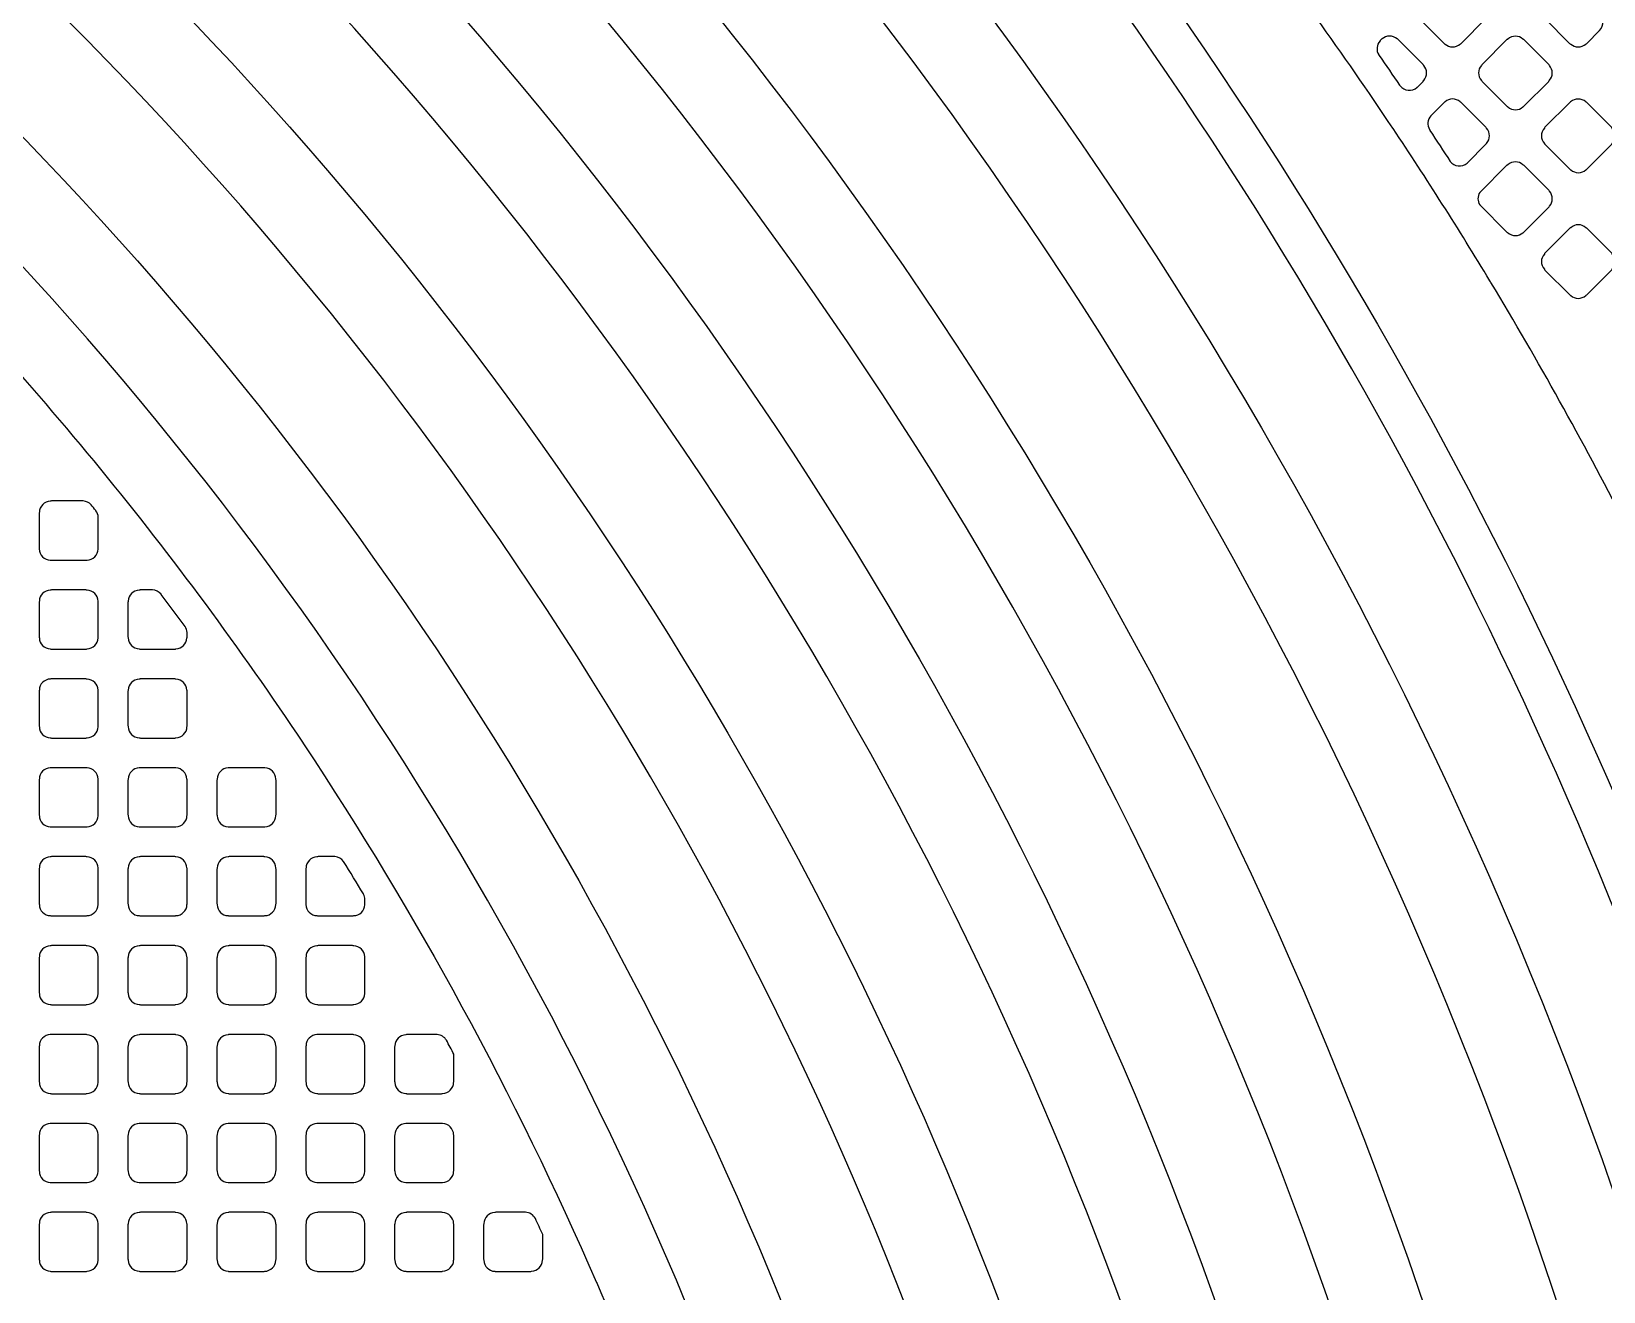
# Model space of a CAD drawing. Extents: x 0 to 248, y 0 to 175.
# Drawn here: x 90.812 to 93.508, y 139.725 to 141.885 of the extents above; entities that cross this region are included whole.
import ezdxf

# ---------------------------------------------------------------- set-up
doc = ezdxf.new("R2010")
doc.units = 0
doc.layers.add('gbr-dxf', color=7, linetype='Continuous')

msp = doc.modelspace()

# ---------------------------------------------------------------- linework, layer by layer
at = {"layer": 'gbr-dxf', "linetype": 'Continuous'}
for points in [[(89.1595, 143.3421), (90.7355, 141.766, -0.008796), (90.7372, 141.7644, -0.121203), (92.2687, 139.2299, -0.018451), (92.2702, 139.2246, -0.064075), (92.4499, 137.8593, -0.053804), (92.4513, 137.843), (92.4513, 132.3047, -0.007914)], [(92.2989, 132.3067), (92.2989, 137.8311, -0.053095), (92.2976, 137.8471, 0.064692), (92.1226, 139.1867, 0.121202), (90.6277, 141.6583, -0.008636), (90.6261, 141.6599), (89.0545, 143.2315, -0.013659)], [(91.9697, 142.8972, -0.195845), (94.1545, 137.5371, -0.014149), (94.1546, 137.5351), (94.1546, 135.853, -0.025288), (94.1545, 135.8492, 0.157439), (94.5628, 134.5893, 0.219385), (94.7483, 134.5038, -0.014355), (94.7503, 134.5037, -0.010806), (94.7589, 134.5039, -0.414223), (94.9621, 134.3007, -0.414223), (94.7589, 134.0975, -0.414223), (94.5557, 134.3007, -0.043561), (94.5587, 134.3358, -0.012185), (94.559, 134.3374, 0.044234), (94.563, 134.3803, -0.010298), (94.563, 134.3816, 0.140494), (94.526, 134.5108, -0.004442), (94.5028, 134.5423), (94.5026, 134.5425, -0.158008), (94.0783, 135.8515, -0.014071), (94.0784, 135.8534), (94.0784, 137.5331, -0.014135), (94.0783, 137.5351, 0.196009), (91.9132, 142.846, -0.019381)], [(91.7264, 142.7566, -0.122231), (93.6151, 139.6209, -0.016533), (93.6165, 139.6162, -0.065936), (93.8516, 137.847, -0.007748), (93.8516, 137.845), (93.8516, 132.8925, -0.009724), (93.8515, 132.8898, 0.160485), (94.0703, 132.2309, 0.174527), (94.2731, 132.1404, -0.014827), (94.2774, 132.1399, -0.386382), (94.4611, 131.9377, -0.414223), (94.2579, 131.7345, -0.395614), (94.0551, 131.9247, 0.115459), (94.0073, 132.0661, -0.01735), (93.9524, 132.1341), (93.9522, 132.1344, -0.1621), (93.6991, 132.8904, -0.007849), (93.6991, 132.8924, -0.011836), (93.6992, 132.8958), (93.6992, 137.843, -0.007677), (93.6992, 137.845, 0.065927), (93.47, 139.5743, 0.12221), (91.6203, 142.6472, -0.008815)], [(91.4664, 142.4932, -0.121858), (93.2587, 139.5196, -0.022069), (93.2607, 139.5133, -0.065749), (93.4818, 137.845, -0.007767), (93.4817, 137.8431), (93.4817, 132.7818, -0.007602)], [(93.3293, 132.7837), (93.3293, 137.845, -0.007567), (93.3294, 137.8469, 0.065523), (93.1145, 139.4701), (93.1142, 139.4709, 0.122078), (91.3569, 142.3872, -0.008495)], [(91.2289, 142.2558, -0.121762), (92.9373, 139.4227, -0.017203), (92.9386, 139.4178, -0.065092), (93.1459, 137.8524, -0.030142), (93.1462, 137.8433), (93.1462, 132.1955, -0.009892)], [(92.9938, 132.1982), (92.9938, 137.8384, -0.02253), (92.9935, 137.8452, 0.065449), (92.791, 139.3798, 0.121763), (91.1195, 142.1497, -0.008691)], [(93.5431, 141.0437, 0.017473), (93.3146, 141.4542, -0.034563), (93.3128, 141.4571, 0.011507), (93.1468, 141.7182), (93.1466, 141.7185, 0.017101), (92.878, 142.0918, -0.027017)], [(90.0561, 142.05), (90.5258, 141.5804), (90.526, 141.5801), (90.5378, 141.5683, -0.015153), (90.5388, 141.5673, -0.049411), (91.278, 140.6646, -0.015167), (91.2787, 140.6634, -0.044505), (91.7812, 139.7398, -0.034066), (91.7827, 139.7368, -0.026409), (92.0002, 139.1512, -0.024232), (92.0008, 139.149, -0.038163), (92.1418, 138.3821, -0.027081), (92.1421, 138.3795, -0.011465), (92.1613, 138.1459, -0.02516), (92.1615, 138.1435, -0.014496), (92.1703, 137.8472, -0.020601), (92.1704, 137.8453), (92.1704, 137.8452, -0.012792), (92.1703, 137.8441, 0.025204), (92.1715, 137.8238, -0.038327), (92.1716, 137.82), (92.1716, 137.7219)], [(90.983, 142.0102, -0.121503), (92.603, 139.3263, -0.017805), (92.6044, 139.3212, -0.064579), (92.7979, 137.8566, -0.044012), (92.7987, 137.8433), (92.7987, 132.1821, -0.007811)], [(92.6463, 132.184), (92.6463, 137.8341, -0.03661), (92.6455, 137.8452, 0.065137), (92.4568, 139.2832, 0.121503), (90.8736, 141.9041, -0.008636)]]:
    msp.add_lwpolyline(points, format="xyb", dxfattribs=at)
for points in [[(93.1905, 141.9083, -0.087916), (93.1914, 141.9068), (93.2342, 141.864, -0.100442), (93.2359, 141.863, 0.378358), (93.2618, 141.863, -0.096238), (93.2635, 141.864), (93.306, 141.9065, -0.095895), (93.307, 141.9082, 0.379065), (93.307, 141.9341, -0.09253), (93.306, 141.9357), (93.2633, 141.9784, -0.096423), (93.2617, 141.9794, 0.379731), (93.2357, 141.9794, -0.096458), (93.234, 141.9784), (93.1915, 141.9359, -0.096857), (93.1905, 141.9342, 0.3795)], [(93.4061, 141.934, 0.379034), (93.4061, 141.9081, -0.091954), (93.407, 141.9065), (93.4496, 141.864, -0.104264), (93.4514, 141.863, 0.37981), (93.4773, 141.863, -0.096625), (93.479, 141.8639), (93.501, 141.886), (93.501, 141.886, 0.224756), (93.5063, 141.9023), (93.5063, 141.9023, -0.042603), (93.5033, 141.9367, -0.011164), (93.5035, 141.9455), (93.5035, 141.9455, 0.176772), (93.4989, 141.9584), (93.4789, 141.9784, -0.092456), (93.4774, 141.9793, 0.379001), (93.4514, 141.9794, -0.096462), (93.4498, 141.9784), (93.407, 141.9357, -0.095987)], [(93.1224, 141.8444, -0.070092), (93.1229, 141.8435, -0.002333), (93.1581, 141.7923, -0.050633), (93.1589, 141.7914, 0.43373), (93.1878, 141.7886, -0.049829), (93.1888, 141.7893), (93.1983, 141.7989, -0.095895), (93.1993, 141.8005, 0.378424), (93.1993, 141.8264, -0.09601), (93.1983, 141.8281), (93.1557, 141.8707, -0.10077), (93.1539, 141.8717, 0.379231), (93.128, 141.8717, -0.096475), (93.1264, 141.8707), (93.1253, 141.8697, -0.089771), (93.1246, 141.8685, 0.342923)], [(93.2984, 141.8264, 0.378563), (93.2984, 141.8005, -0.099971), (93.2994, 141.7988), (93.342, 141.7562, -0.096328), (93.3437, 141.7552, 0.379422), (93.3696, 141.7552, -0.096625), (93.3713, 141.7562), (93.4138, 141.7987, -0.096111), (93.4147, 141.8003, 0.379423), (93.4148, 141.8263, -0.09601), (93.4138, 141.8279), (93.3712, 141.8706, -0.100463), (93.3695, 141.8716, 0.378477), (93.3436, 141.8715, -0.095968), (93.3419, 141.8706), (93.2994, 141.8281, -0.095895)], [(93.2094, 141.7163, -0.093451), (93.2099, 141.715, -0.002391), (93.2448, 141.6616, 0.427656), (93.2737, 141.6586), (93.3061, 141.6911, -0.095796), (93.3071, 141.6927, 0.379189), (93.3071, 141.7186, -0.096225), (93.3061, 141.7203), (93.2635, 141.7629, -0.100093), (93.2618, 141.7639, 0.379005), (93.2359, 141.7639, -0.096462), (93.2342, 141.7629), (93.2126, 141.7413, -0.108728), (93.2118, 141.7399, 0.337082)], [(93.4062, 141.6926, -0.087784), (93.4071, 141.6911), (93.4498, 141.6484, -0.100151), (93.4515, 141.6474, 0.379308), (93.4775, 141.6474, -0.09601), (93.4791, 141.6484), (93.5216, 141.6909, -0.096227), (93.5226, 141.6926, 0.378952), (93.5226, 141.7185, -0.092052), (93.5217, 141.7201), (93.4789, 141.7628, -0.096527), (93.4773, 141.7638, 0.37947), (93.4513, 141.7638, -0.096458), (93.4497, 141.7628), (93.4071, 141.7202, -0.096627), (93.4062, 141.7186, 0.379731)], [(93.2954, 141.5872), (93.3421, 141.5405, -0.092126), (93.3437, 141.5396, 0.379639), (93.3696, 141.5396, -0.095956), (93.3713, 141.5406), (93.4139, 141.5832, -0.096332), (93.4149, 141.5848, 0.37981), (93.4149, 141.6108, -0.10047), (93.4139, 141.6125), (93.3714, 141.655, -0.10399), (93.3696, 141.656, 0.379731), (93.3436, 141.656, -0.096458), (93.342, 141.6551), (93.2954, 141.6085, 0.279769)], [(93.4062, 141.477, -0.083328), (93.407, 141.4756), (93.4497, 141.4329, -0.096332), (93.4514, 141.4319, 0.37981), (93.4773, 141.4319, -0.096625), (93.479, 141.4329), (93.5216, 141.4755, -0.096111), (93.5226, 141.4772, 0.37981), (93.5226, 141.5031, -0.096458), (93.5216, 141.5048), (93.4792, 141.5472, -0.100499), (93.4774, 141.5482, 0.379731), (93.4515, 141.5482, -0.096458), (93.4498, 141.5473), (93.4071, 141.5046, -0.096627), (93.4062, 141.5029, 0.379731)], [(90.8254, 140.9992, -0.095462), (90.8258, 140.9974, 0.393729), (90.8447, 140.9785, -0.092282), (90.8465, 140.9781), (90.9059, 140.9781, -0.089302), (90.9076, 140.9785, 0.393729), (90.9265, 140.9973, -0.101678), (90.927, 140.9993), (90.927, 141.0514, -0.036092), (90.927, 141.0517, 0.152729), (90.923, 141.063, -0.054919), (90.9227, 141.0634, 0.00074), (90.9147, 141.0733, 0.192546), (90.9013, 141.0797), (90.8466, 141.0797, -0.098843), (90.8447, 141.0792, 0.393729), (90.8259, 141.0604, -0.09841), (90.8254, 141.0585)], [(90.8254, 140.8469, -0.098843), (90.8259, 140.845, 0.393729), (90.8447, 140.8261, -0.104195), (90.8467, 140.8256), (90.9057, 140.8256, -0.101214), (90.9077, 140.8261, 0.393729), (90.9265, 140.845, -0.09841), (90.927, 140.8469), (90.927, 140.906, -0.101214), (90.9265, 140.9079, 0.393729), (90.9076, 140.9268, -0.107228), (90.9056, 140.9273), (90.8466, 140.9273, -0.098843), (90.8447, 140.9269, 0.393729), (90.8259, 140.908, -0.101678), (90.8254, 140.906)], [(90.9778, 140.8469, -0.101214), (90.9783, 140.845, 0.393729), (90.9971, 140.8261, -0.104195), (90.9991, 140.8256), (91.0581, 140.8256, -0.101214), (91.0601, 140.8261, 0.393729), (91.0789, 140.845, -0.095482), (91.0794, 140.8468), (91.0794, 140.8544, 0.135363), (91.0759, 140.8644, -0.041907), (91.0757, 140.8647, 0.002948), (91.0349, 140.9195, -0.055428), (91.0345, 140.9199, 0.215906), (91.0197, 140.9272, -0.057015), (91.0192, 140.9273), (90.999, 140.9273, -0.098843), (90.9971, 140.9269, 0.393729), (90.9783, 140.908, -0.104195), (90.9778, 140.906)], [(90.8254, 140.6945, -0.098843), (90.8259, 140.6926, 0.393729), (90.8447, 140.6737, -0.101678), (90.8467, 140.6733), (90.9058, 140.6733, -0.098843), (90.9077, 140.6737, 0.393729), (90.9265, 140.6926, -0.09841), (90.927, 140.6945), (90.927, 140.7536, -0.101214), (90.9265, 140.7555, 0.393729), (90.9076, 140.7744, -0.09841), (90.9057, 140.7748), (90.8465, 140.7748, -0.089302), (90.8447, 140.7745, 0.393729), (90.8259, 140.7556, -0.101678), (90.8254, 140.7536)], [(90.9778, 140.6946, -0.104567), (90.9783, 140.6926, 0.393729), (90.9971, 140.6737, -0.104195), (90.9992, 140.6733), (91.0581, 140.6733, -0.101214), (91.0601, 140.6737, 0.393729), (91.079, 140.6926, -0.092282), (91.0794, 140.6944), (91.0794, 140.7537, -0.095462), (91.0789, 140.7555, 0.393729), (91.0601, 140.7744, -0.095482), (91.0582, 140.7748), (90.999, 140.7748, -0.098843), (90.9971, 140.7744, 0.393729), (90.9782, 140.7555, -0.095482), (90.9778, 140.7537)], [(90.8254, 140.5421, -0.098843), (90.8259, 140.5402, 0.393729), (90.8447, 140.5213, -0.09841), (90.8466, 140.5209), (90.9058, 140.5209, -0.095462), (90.9077, 140.5213, 0.393729), (90.9265, 140.5402, -0.09841), (90.927, 140.5421), (90.927, 140.6012, -0.101214), (90.9265, 140.6031, 0.393729), (90.9076, 140.622, -0.101678), (90.9057, 140.6225), (90.8465, 140.6225, -0.092621), (90.8447, 140.6221, 0.393729), (90.8259, 140.6032, -0.101678), (90.8254, 140.6012)], [(90.9778, 140.5422, -0.104567), (90.9783, 140.5402, 0.393729), (90.9971, 140.5213, -0.101678), (90.9991, 140.5209), (91.0582, 140.5209, -0.098843), (91.0601, 140.5213, 0.393729), (91.079, 140.5402, -0.092282), (91.0794, 140.542), (91.0794, 140.6013, -0.095462), (91.0789, 140.6031, 0.393729), (91.0601, 140.622, -0.09841), (91.0582, 140.6225), (90.999, 140.6225, -0.101214), (90.9971, 140.622, 0.393729), (90.9782, 140.6031, -0.095482), (90.9778, 140.6013)], [(91.1302, 140.542, -0.098843), (91.1306, 140.5401, 0.393729), (91.1495, 140.5213, -0.092282), (91.1513, 140.5209), (91.2106, 140.5209, -0.101214), (91.2125, 140.5213, 0.393729), (91.2314, 140.5402, -0.09841), (91.2318, 140.5421), (91.2318, 140.6012, -0.101214), (91.2314, 140.6032, 0.393729), (91.2125, 140.622, -0.095482), (91.2106, 140.6225), (91.1514, 140.6225, -0.098843), (91.1495, 140.622, 0.393729), (91.1306, 140.6031, -0.101678), (91.1302, 140.6012)], [(90.8254, 140.3897, -0.098843), (90.8259, 140.3878, 0.393729), (90.8447, 140.3689, -0.095482), (90.8466, 140.3685), (90.9059, 140.3685, -0.092621), (90.9077, 140.3689, 0.393729), (90.9265, 140.3878, -0.09841), (90.927, 140.3897), (90.927, 140.4488, -0.101214), (90.9265, 140.4507, 0.393729), (90.9076, 140.4696, -0.104195), (90.9056, 140.4701), (90.8466, 140.4701, -0.095462), (90.8447, 140.4697, 0.393729), (90.8259, 140.4508, -0.101678), (90.8254, 140.4488)], [(90.9778, 140.3898, -0.104567), (90.9783, 140.3878, 0.393729), (90.9971, 140.3689, -0.09841), (90.999, 140.3685), (91.0582, 140.3685, -0.095462), (91.0601, 140.3689, 0.393729), (91.079, 140.3878, -0.092282), (91.0794, 140.3896), (91.0794, 140.4489, -0.095462), (91.0789, 140.4507, 0.393729), (91.0601, 140.4696, -0.101678), (91.0581, 140.4701), (90.9991, 140.4701, -0.104567), (90.9971, 140.4696, 0.393729), (90.9782, 140.4507, -0.095482), (90.9778, 140.4489)], [(91.1302, 140.3896, -0.098843), (91.1306, 140.3877, 0.393729), (91.1495, 140.3689, -0.088868), (91.1512, 140.3685), (91.2106, 140.3685, -0.098843), (91.2125, 140.3689, 0.393729), (91.2314, 140.3878, -0.09841), (91.2318, 140.3897), (91.2318, 140.4488, -0.101214), (91.2314, 140.4508, 0.393729), (91.2125, 140.4696, -0.09841), (91.2106, 140.4701), (91.1514, 140.4701, -0.101214), (91.1495, 140.4696, 0.393729), (91.1306, 140.4507, -0.101678), (91.1302, 140.4488)], [(91.2826, 140.3896, -0.092621), (91.283, 140.3878, 0.393729), (91.3019, 140.3689, -0.092282), (91.3037, 140.3685), (91.3631, 140.3685, -0.089302), (91.3648, 140.3689, 0.393729), (91.3837, 140.3877, -0.104195), (91.3842, 140.3897), (91.3842, 140.3962, -0.048029), (91.3842, 140.3966, 0.118688), (91.3817, 140.4056, -0.055256), (91.3814, 140.4061, 0.002813), (91.3476, 140.4617, 0.226408), (91.3325, 140.4701), (91.3038, 140.4701, -0.098843), (91.3019, 140.4696, 0.393729), (91.2831, 140.4508, -0.095482), (91.2826, 140.4489)], [(90.8254, 140.2373, -0.098843), (90.8259, 140.2354, 0.393729), (90.8447, 140.2165, -0.104195), (90.8467, 140.216), (90.9057, 140.216, -0.101214), (90.9077, 140.2165, 0.393729), (90.9265, 140.2354, -0.09841), (90.927, 140.2373), (90.927, 140.2964, -0.101214), (90.9265, 140.2983, 0.393729), (90.9076, 140.3172, -0.107228), (90.9056, 140.3177), (90.8466, 140.3177, -0.098843), (90.8447, 140.3173, 0.393729), (90.8259, 140.2984, -0.101678), (90.8254, 140.2964)], [(90.9778, 140.2374, -0.104567), (90.9783, 140.2354, 0.393729), (90.9971, 140.2165, -0.107228), (90.9992, 140.216), (91.0581, 140.216, -0.104567), (91.0601, 140.2165, 0.393729), (91.079, 140.2354, -0.092282), (91.0794, 140.2372), (91.0794, 140.2965, -0.095462), (91.0789, 140.2983, 0.393729), (91.0601, 140.3172, -0.104195), (91.0581, 140.3177), (90.9991, 140.3177, -0.10699), (90.9971, 140.3172, 0.393729), (90.9782, 140.2983, -0.095482), (90.9778, 140.2965)], [(91.1302, 140.2372, -0.098843), (91.1306, 140.2353, 0.393729), (91.1495, 140.2165, -0.09841), (91.1514, 140.216), (91.2105, 140.216, -0.10699), (91.2125, 140.2165, 0.393729), (91.2314, 140.2354, -0.09841), (91.2318, 140.2373), (91.2318, 140.2964, -0.101214), (91.2314, 140.2984, 0.393729), (91.2125, 140.3172, -0.101678), (91.2105, 140.3177), (91.1515, 140.3177, -0.104567), (91.1495, 140.3172, 0.393729), (91.1306, 140.2983, -0.101678), (91.1302, 140.2964)], [(91.2826, 140.2372, -0.095462), (91.2831, 140.2354, 0.393729), (91.3019, 140.2165, -0.104195), (91.3039, 140.216), (91.3629, 140.216, -0.101214), (91.3649, 140.2165, 0.393729), (91.3837, 140.2354, -0.101678), (91.3842, 140.2373), (91.3842, 140.2963, -0.104567), (91.3837, 140.2983, 0.393729), (91.3648, 140.3172, -0.107228), (91.3628, 140.3177), (91.3038, 140.3177, -0.098843), (91.3019, 140.3173, 0.393729), (91.2831, 140.2984, -0.09841), (91.2826, 140.2965)], [(90.8254, 140.0849, -0.098843), (90.8259, 140.083, 0.393729), (90.8447, 140.0641, -0.101678), (90.8467, 140.0637), (90.9058, 140.0637, -0.098843), (90.9077, 140.0641, 0.393729), (90.9265, 140.083, -0.09841), (90.927, 140.0849), (90.927, 140.144, -0.101214), (90.9265, 140.1459, 0.393729), (90.9076, 140.1648, -0.09841), (90.9057, 140.1652), (90.8465, 140.1652, -0.089302), (90.8447, 140.1649, 0.393729), (90.8259, 140.146, -0.101678), (90.8254, 140.144)], [(90.9778, 140.085, -0.104567), (90.9783, 140.083, 0.393729), (90.9971, 140.0641, -0.104195), (90.9992, 140.0637), (91.0581, 140.0637, -0.101214), (91.0601, 140.0641, 0.393729), (91.079, 140.083, -0.092282), (91.0794, 140.0848), (91.0794, 140.1441, -0.095462), (91.0789, 140.1459, 0.393729), (91.0601, 140.1648, -0.095482), (91.0582, 140.1652), (90.999, 140.1652, -0.098843), (90.9971, 140.1648, 0.393729), (90.9782, 140.1459, -0.095482), (90.9778, 140.1441)], [(91.1302, 140.0848, -0.098843), (91.1306, 140.0829, 0.393729), (91.1495, 140.0641, -0.095482), (91.1513, 140.0637), (91.2105, 140.0637, -0.104567), (91.2125, 140.0641, 0.393729), (91.2314, 140.083, -0.09841), (91.2318, 140.0849), (91.2318, 140.144, -0.101214), (91.2314, 140.146, 0.393729), (91.2125, 140.1648, -0.092282), (91.2107, 140.1652), (91.1513, 140.1652, -0.095462), (91.1495, 140.1648, 0.393729), (91.1306, 140.1459, -0.101678), (91.1302, 140.144)], [(91.2826, 140.0848, -0.095462), (91.2831, 140.083, 0.393729), (91.3019, 140.0641, -0.101678), (91.3039, 140.0637), (91.363, 140.0637, -0.098843), (91.3649, 140.0641, 0.393729), (91.3837, 140.083, -0.101678), (91.3842, 140.0849), (91.3842, 140.1439, -0.104567), (91.3837, 140.1459, 0.393729), (91.3648, 140.1648, -0.09841), (91.3629, 140.1652), (91.3037, 140.1652, -0.089302), (91.3019, 140.1649, 0.393729), (91.2831, 140.146, -0.09841), (91.2826, 140.1441)], [(91.435, 140.0847, -0.092621), (91.4354, 140.0829, 0.393729), (91.4543, 140.0641, -0.095482), (91.4561, 140.0637), (91.5153, 140.0637, -0.104567), (91.5173, 140.0641, 0.393729), (91.5362, 140.083, -0.092282), (91.5366, 140.0848), (91.5366, 140.1314, 0.001254), (91.5238, 140.1554, 0.244721), (91.5081, 140.1652), (91.4561, 140.1652, -0.095462), (91.4543, 140.1648, 0.393729), (91.4354, 140.1459, -0.095482), (91.435, 140.1441)], [(90.8254, 139.9325, -0.098843), (90.8259, 139.9306, 0.393729), (90.8447, 139.9117, -0.09841), (90.8466, 139.9113), (90.9058, 139.9113, -0.095462), (90.9077, 139.9117, 0.393729), (90.9265, 139.9306, -0.09841), (90.927, 139.9325), (90.927, 139.9916, -0.101214), (90.9265, 139.9935, 0.393729), (90.9076, 140.0124, -0.101678), (90.9057, 140.0129), (90.8465, 140.0129, -0.092621), (90.8447, 140.0125, 0.393729), (90.8259, 139.9936, -0.101678), (90.8254, 139.9916)], [(90.9778, 139.9326, -0.104567), (90.9783, 139.9306, 0.393729), (90.9971, 139.9117, -0.101678), (90.9991, 139.9113), (91.0582, 139.9113, -0.098843), (91.0601, 139.9117, 0.393729), (91.079, 139.9306, -0.092282), (91.0794, 139.9324), (91.0794, 139.9917, -0.095462), (91.0789, 139.9935, 0.393729), (91.0601, 140.0124, -0.09841), (91.0582, 140.0129), (90.999, 140.0129, -0.101214), (90.9971, 140.0124, 0.393729), (90.9782, 139.9935, -0.095482), (90.9778, 139.9917)], [(91.1302, 139.9324, -0.098843), (91.1306, 139.9305, 0.393729), (91.1495, 139.9117, -0.092282), (91.1513, 139.9113), (91.2106, 139.9113, -0.101214), (91.2125, 139.9117, 0.393729), (91.2314, 139.9306, -0.09841), (91.2318, 139.9325), (91.2318, 139.9916, -0.101214), (91.2314, 139.9936, 0.393729), (91.2125, 140.0124, -0.095482), (91.2106, 140.0129), (91.1514, 140.0129, -0.098843), (91.1495, 140.0124, 0.393729), (91.1306, 139.9935, -0.101678), (91.1302, 139.9916)], [(91.2826, 139.9324, -0.095462), (91.2831, 139.9306, 0.393729), (91.3019, 139.9117, -0.09841), (91.3038, 139.9113), (91.363, 139.9113, -0.095462), (91.3649, 139.9117, 0.393729), (91.3837, 139.9306, -0.101678), (91.3842, 139.9325), (91.3842, 139.9915, -0.104567), (91.3837, 139.9935, 0.393729), (91.3648, 140.0124, -0.101678), (91.3629, 140.0129), (91.3037, 140.0129, -0.092621), (91.3019, 140.0125, 0.393729), (91.2831, 139.9936, -0.09841), (91.2826, 139.9917)], [(91.435, 139.9323, -0.092621), (91.4354, 139.9305, 0.393729), (91.4543, 139.9117, -0.092282), (91.4561, 139.9113), (91.5154, 139.9113, -0.101214), (91.5173, 139.9117, 0.393729), (91.5362, 139.9306, -0.092282), (91.5366, 139.9324), (91.5366, 139.9917, -0.095462), (91.5362, 139.9936, 0.393729), (91.5173, 140.0124, -0.095482), (91.5154, 140.0129), (91.4562, 140.0129, -0.098843), (91.4543, 140.0124, 0.393729), (91.4354, 139.9935, -0.095482), (91.435, 139.9917)], [(90.8254, 139.7801, -0.098843), (90.8259, 139.7782, 0.393729), (90.8447, 139.7593, -0.095482), (90.8466, 139.7589), (90.9059, 139.7589, -0.092621), (90.9077, 139.7593, 0.393729), (90.9265, 139.7782, -0.09841), (90.927, 139.7801), (90.927, 139.8392, -0.101214), (90.9265, 139.8411, 0.393729), (90.9076, 139.86, -0.104195), (90.9056, 139.8605), (90.8466, 139.8605, -0.095462), (90.8447, 139.8601, 0.393729), (90.8259, 139.8412, -0.101678), (90.8254, 139.8392)], [(90.9778, 139.7802, -0.104567), (90.9783, 139.7782, 0.393729), (90.9971, 139.7593, -0.09841), (90.999, 139.7589), (91.0582, 139.7589, -0.095462), (91.0601, 139.7593, 0.393729), (91.079, 139.7782, -0.092282), (91.0794, 139.78), (91.0794, 139.8393, -0.095462), (91.0789, 139.8411, 0.393729), (91.0601, 139.86, -0.101678), (91.0581, 139.8605), (90.9991, 139.8605, -0.104567), (90.9971, 139.86, 0.393729), (90.9782, 139.8411, -0.095482), (90.9778, 139.8393)], [(91.1302, 139.7801, -0.101214), (91.1306, 139.7782, 0.393729), (91.1495, 139.7593, -0.092282), (91.1513, 139.7589), (91.2107, 139.7589, -0.089302), (91.2124, 139.7593, 0.393729), (91.2313, 139.7781, -0.107228), (91.2318, 139.7802), (91.2318, 139.8393, -0.098843), (91.2314, 139.8412, 0.393729), (91.2125, 139.8601, -0.095482), (91.2107, 139.8605), (91.1514, 139.8605, -0.098843), (91.1495, 139.86, 0.393729), (91.1307, 139.8412, -0.104195), (91.1302, 139.8392)], [(91.2826, 139.78, -0.095462), (91.2831, 139.7782, 0.393729), (91.3019, 139.7593, -0.095482), (91.3038, 139.7589), (91.3631, 139.7589, -0.092621), (91.3649, 139.7593, 0.393729), (91.3837, 139.7782, -0.101678), (91.3842, 139.7801), (91.3842, 139.8391, -0.104567), (91.3837, 139.8411, 0.393729), (91.3648, 139.86, -0.104195), (91.3628, 139.8605), (91.3038, 139.8605, -0.095462), (91.3019, 139.8601, 0.393729), (91.2831, 139.8412, -0.09841), (91.2826, 139.8393)], [(91.435, 139.7799, -0.092621), (91.4354, 139.7781, 0.393729), (91.4543, 139.7593, -0.088868), (91.456, 139.7589), (91.5154, 139.7589, -0.098843), (91.5173, 139.7593, 0.393729), (91.5362, 139.7782, -0.092282), (91.5366, 139.78), (91.5366, 139.8393, -0.095462), (91.5362, 139.8412, 0.393729), (91.5173, 139.86, -0.09841), (91.5154, 139.8605), (91.4562, 139.8605, -0.101214), (91.4543, 139.86, 0.393729), (91.4354, 139.8411, -0.095482), (91.435, 139.8393)], [(91.5874, 139.78, -0.095462), (91.5878, 139.7781, 0.393729), (91.6067, 139.7593, -0.088868), (91.6084, 139.7589), (91.6678, 139.7589, -0.098843), (91.6697, 139.7593, 0.393729), (91.6886, 139.7782, -0.088868), (91.689, 139.7799), (91.689, 139.8221, 0.001371), (91.6763, 139.8496, 0.272602), (91.6592, 139.8605), (91.6086, 139.8605, -0.101214), (91.6067, 139.86, 0.393729), (91.5878, 139.8411, -0.09841), (91.5874, 139.8392)]]:
    msp.add_lwpolyline(points, format="xyb", close=True, dxfattribs=at)

doc.saveas('drawing.dxf')
